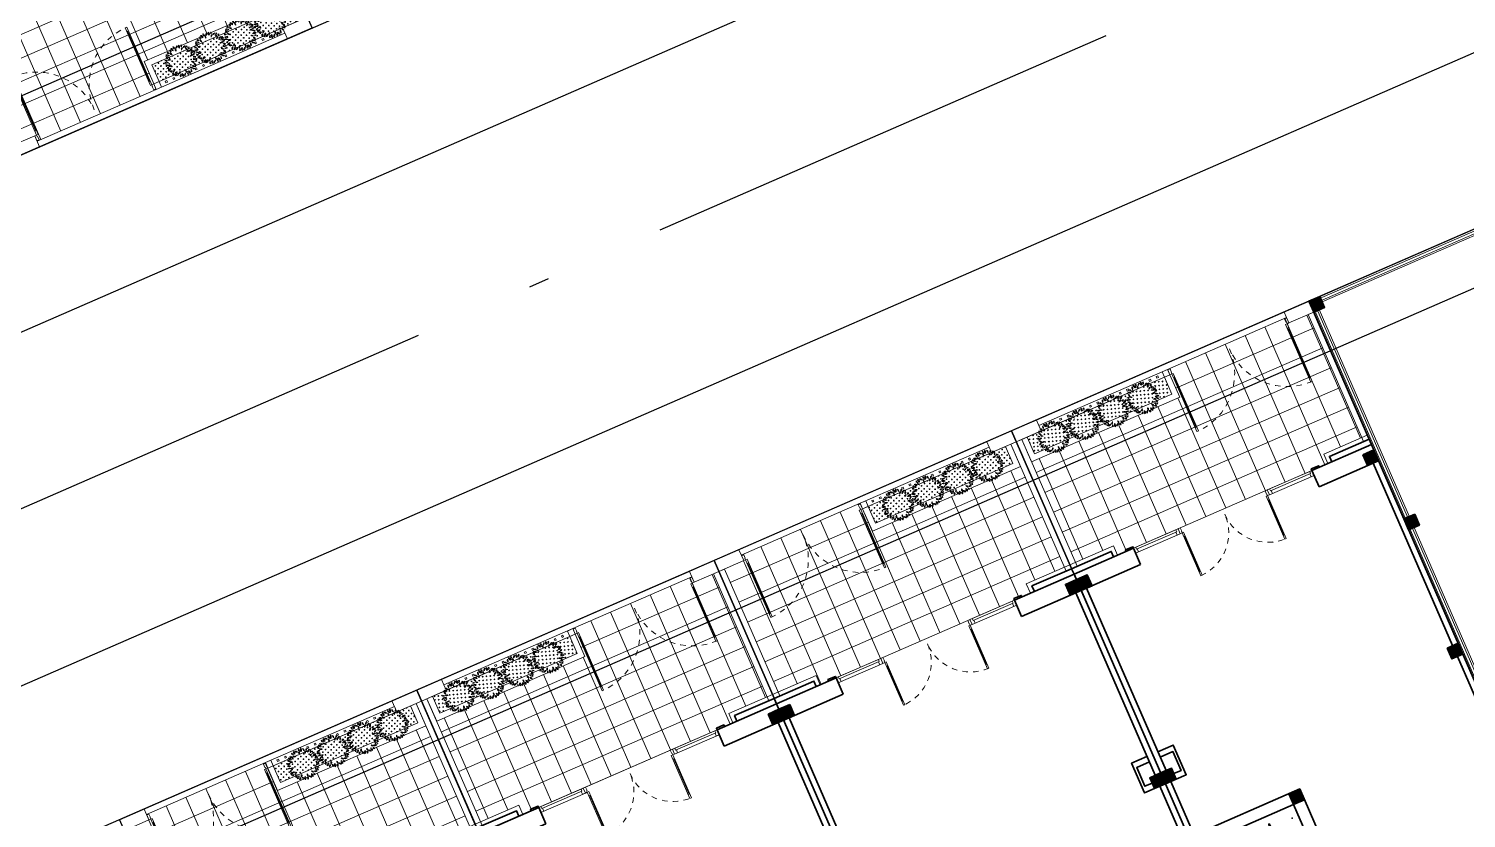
# Model space of a CAD drawing. Header units: millimetres. Extents: x 567980 to 569372, y 2065777 to 2066674.
# Drawn here: x 568802.2 to 568828.79, y 2066462.37 to 2066476.97 of the extents above; entities that cross this region are included whole.
import ezdxf

# ---------------------------------------------------------------- set-up
doc = ezdxf.new("R2010")
doc.units = ezdxf.units.MM
for name, pattern in [('ACAD_ISO10W100', [18.5, 12, -3, 0.5, -3]), ('CENTER', [3, 1.5, -0.5, 0.5, -0.5]), ('HIDDEN2', [0.1875, 0.125, -0.0625])]:
    doc.linetypes.add(name, pattern=pattern)
for name, color, linetype, lineweight in [('A-CAY', 76, 'Continuous', 13), ('A-COT VACH', 2, 'Continuous', 35), ('A-CUA', 25, 'Continuous', 5), ('A-HATCH', 251, 'Continuous', 5), ('A-NET THAY', 125, 'Continuous', 18), ('A-TUONG', 255, 'Continuous', 35), ('boDnv', 54, 'Continuous', 25), ('E-NoiThat', 32, 'Continuous', 9)]:
    doc.layers.add(name, color=color, linetype=linetype, lineweight=lineweight)
for name, color, linetype in [('A-NOITHAT', 252, 'Continuous'), ('ChiaLo', 128, 'CENTER'), ('datOlienke', 42, 'Continuous'), ('LogDg', 7, 'Continuous'), ('LoLK', 6, 'Continuous'), ('TimDg', 222, 'Continuous'), ('ViaHeS', 32, 'Continuous')]:
    doc.layers.add(name, color=color, linetype=linetype)
doc.styles.add('rms', font='romans.shx', dxfattribs={"width": 0.7, "bigfont": 'vns.shx'})
doc.linetypes.add('ADL', pattern='A,0.125,-0.15,["++",rms,S=0.5,R=0,X=0,Y=-0.2245],-1.35,1.125', length=2.75)

# ---------------------------------------------------------------- blocks, each defined once
blk = doc.blocks.new('NEN')
at = {"layer": 'boDnv', "color": 10, "linetype": 'ADL', "ltscale": 0.25}
for points in [[(116.663, 150.753), (122.733, 148.551), (135.807, 122.411), (133.753, 116.749), (-8.129, 54.905), (-13.649, 57.26), (-23.763, 84.693), (-21.221, 90.652)], [(156.672, 80.693), (146.026, 101.979), (139.956, 104.181), (-3.204, 41.78), (-5.746, 35.822), (2.49, 13.482), (8.01, 11.127), (154.618, 75.032)]]:
    blk.add_lwpolyline(points, close=True, dxfattribs=at)
at = {"layer": 'ChiaLo', "ltscale": 5}
for p, q in [((142.215, 68.535), (128.398, 100.234)), ((136.715, 66.137), (122.897, 97.836)), ((131.214, 63.74), (117.397, 95.439)), ((125.714, 61.342), (111.897, 93.041))]:
    blk.add_line(p, q, dxfattribs=at)
at = {"layer": 'datOlienke'}
for points in [[(116.629, 151.829), (123.449, 149.355), (136.893, 122.474), (134.546, 116.004), (-8.125, 53.816), (-14.438, 56.509), (-24.839, 84.72), (-21.985, 91.41)], [(157.758, 80.756), (146.742, 102.783), (139.922, 105.257), (-3.967, 42.538), (-6.821, 35.849), (1.701, 12.732), (8.014, 10.038), (155.411, 74.287)]]:
    blk.add_lwpolyline(points, close=True, dxfattribs=at)
at = {"layer": 'LogDg'}
for points in [[(-6.653, 51.185), (136.874, 113.746, 0.429738), (140.832, 124.658), (126.05, 154.214, 0.398858), (115.699, 157.969), (-24.481, 96.867, 0.397369), (-28.79, 86.766), (-17.356, 55.751, 0.431261)], [(-1.168, 12.049), (-9.545, 35.211, -0.395588), (-5.218, 45.265), (140.335, 108.71, -0.398858), (150.687, 104.955), (161.697, 82.941, -0.429738), (157.739, 72.029), (9.552, 7.436, -0.433088)]]:
    blk.add_lwpolyline(points, format="xyb", close=True, dxfattribs=at)
at = {"layer": 'LoLK'}
for points in [[(101.971, 123.623), (96.471, 121.225), (104.462, 102.891), (109.962, 105.289)], [(148.537, 99.194), (146.742, 102.783), (139.922, 105.257), (128.398, 100.234), (131.994, 91.984)], [(128.398, 100.234), (122.897, 97.836), (129.69, 82.252), (135.19, 84.65)], [(122.897, 97.836), (117.397, 95.439), (124.19, 79.855), (129.69, 82.252)], [(117.397, 95.439), (111.897, 93.041), (118.69, 77.458), (124.19, 79.855)], [(111.897, 93.041), (106.397, 90.644), (113.19, 75.06), (118.69, 77.458)]]:
    blk.add_lwpolyline(points, close=True, dxfattribs=at)
at = {"layer": 'TimDg', "linetype": 'ACAD_ISO10W100', "ltscale": 0.75}
blk.add_lwpolyline([(150.079, 116.23), (-16.139, 43.778)], dxfattribs=at)
at = {"layer": 'ViaHeS'}
for points in [[(116.629, 151.829), (123.449, 149.355), (136.893, 122.474), (134.546, 116.004), (-8.125, 53.816), (-14.438, 56.509), (-24.839, 84.72), (-21.985, 91.41)], [(157.758, 80.756), (146.742, 102.783), (139.922, 105.257), (-3.967, 42.538), (-6.821, 35.849), (1.701, 12.732), (8.014, 10.038), (155.411, 74.287)]]:
    blk.add_lwpolyline(points, close=True, dxfattribs=at)
blk = doc.blocks.new('NEN H01')
at = {"layer": 'datOlienke'}
blk.add_lwpolyline([(-2.11, 40), (3.153, 35.007), (4.737, 4.993), (0, 0), (-155.636, 0), (-160.347, 4.992), (-158.608, 35.008), (-153.319, 40)], close=True, dxfattribs=at)
at = {"layer": 'LoLK'}
blk.add_lwpolyline([(-26.818, 20), (-32.818, 20), (-32.818, 0), (-26.818, 0)], close=True, dxfattribs=at)
blk = doc.blocks.new('TRU CONG')
at = {"layer": 'A-NET THAY'}
blk.add_lwpolyline([(0, 0), (500, 0), (500, 220), (0, 220)], close=True, dxfattribs=at)
blk = doc.blocks.new('*U304')
for p, q in [((90, 1450), (50, 1450)), ((70, 100), (70, 1450)), ((3110, 1450), (3150, 1450)), ((3130, 100), (3130, 1450)), ((90, 100), (50, 100)), ((3110, 100), (3150, 100))]:
    blk.add_line(p, q)
for points in [[(50, 0), (90, 0), (90, 1550), (50, 1550)], [(3150, 0), (3110, 0), (3110, 1550), (3150, 1550)], [(0, -133), (60, -133), (60, -40), (50, -40), (50, 0), (0, 0)], [(3200, -133), (3140, -133), (3140, -40), (3150, -40), (3150, 0), (3200, 0)]]:
    blk.add_lwpolyline(points, close=True)
at = {"linetype": 'HIDDEN2'}
for centre, start, end in [((50, 0), 0, 90), ((3150, 0), 90, 180)]:
    blk.add_arc(centre, 1550, start, end, dxfattribs=at)
blk = doc.blocks.new('*U316')
at = {"layer": 'A-NET THAY'}
blk.add_lwpolyline([(-0.015, -0.015), (0.015, -0.015), (0.015, 0.015), (-0.015, 0.015)], close=True, dxfattribs=at)
blk = doc.blocks.new('*U317')
at = {"layer": 'A-NET THAY', "color": 0, "linetype": 'ByBlock', "lineweight": -2, "transparency": 16777216}
for p in [(0, 0), (0.15, 0), (0.3, 0), (0.45, 0), (0.6, 0), (0.75, 0), (0.9, 0), (1.05, 0), (1.2, 0), (1.35, 0), (1.5, 0), (1.65, 0), (1.8, 0), (1.95, 0), (2.1, 0), (2.25, 0)]:
    blk.add_blockref('*U316', p, dxfattribs=at)
blk = doc.blocks.new('mb-cay40')
at = {"color": 0, "linetype": 'ByBlock'}
for centre, radius, start, end in [((-542, 597), 98.1, 183.3189, 263.1904), ((-651, 494), 98.1, 3.3189, 83.1904), ((-554, 556), 69.9, 25.4537, 116.6852), ((-522, 648), 69.9, 205.4537, 296.6852), ((-427, 694), 54.1, 146.8151, 244.0193), ((-496, 675), 54.1, 326.8151, 64.0193), ((-390, 597), 66.9, 168.8066, 257.6391), ((-470, 545), 66.9, 348.8066, 77.6391), ((-300, 710), 100, 149.4737, 231.7586), ((-448, 683), 100, 329.4737, 51.7586), ((-231, 779), 98.1, 192.306, 259.6849), ((-344, 662), 98.1, 12.306, 79.6849), ((-148, 638), 79.7, 145.5248, 220.8327), ((-273, 631), 79.7, 325.5248, 40.8327), ((-136, 737), 62.9, 125.4093, 202.7101), ((-231, 764), 62.9, 305.4093, 22.7101), ((16, 684), 137, 133.8117, 194.3077), ((-211, 749), 137, 313.8117, 14.3077), ((113, 711), 137, 163.4642, 212.7906), ((49, 562), 68.8, 103.8914, 198.9039), ((-134, 676), 137, 343.4642, 32.7906), ((-33, 607), 68.8, 283.8914, 18.9039), ((138, 616), 80.6, 104.1004, 168.465), ((40, 710), 80.6, 284.1004, 348.465), ((230, 506), 141, 100.3005, 160.4476), ((72, 692), 141, 280.3005, 340.4476), ((260, 521), 76.9, 122.5817, 207.18), ((150, 551), 76.9, 302.5817, 27.18), ((-767, 152), 75.6, 44.2576, 108.5927), ((-736, 277), 75.6, 224.2576, 288.5927), ((-743, 226), 96, 30.9482, 110.5784), ((-695, 365), 96, 210.9482, 290.5784), ((-787, 176), 111, 280.8762, 345.4479), ((-659, 40), 111, 100.8762, 165.4479), ((-690, -39), 87.4, 54.9745, 151.3792), ((-716, 74), 87.4, 234.9745, 331.3792), ((-680, 301), 102, 69.7201, 135.6489), ((-718, 468), 102, 249.7201, 315.6489), ((-654, 503), 44.2, 163.4933, 274.4697), ((-693, 471), 44.2, 343.4933, 94.4697), ((-638, 119), 83.9, 60.5095, 129.292), ((-649, 257), 83.9, 240.5095, 309.292), ((-620, 357), 75.8, 22.5723, 98.3335), ((-561, 461), 75.8, 202.5723, 278.3335), ((213, 369), 79.6, 86.0282, 161.3698), ((143, 474), 79.6, 266.0282, 341.3698), ((159, -75), 77.3, 28.8072, 103.9199), ((208, 37), 77.3, 208.8072, 283.9199), ((243, 141), 78, 58.8748, 131.2135), ((232, 267), 78, 238.8748, 311.2135), ((320, 284), 110, 64.7353, 140.5781), ((282, 453), 110, 244.7353, 320.5781), ((314, -59), 90.4, 71.3712, 141.7535), ((272, 83), 90.4, 251.3712, 321.7535), ((300, 426), 53.5, 59.9815, 155.6676), ((278, 494), 53.5, 239.9815, 335.6676), ((293, 25), 97.6, 29.1952, 106.7189), ((350, 166), 97.6, 209.1952, 286.7189), ((359, 242), 79.1, 90.2529, 173.5221), ((280, 330), 79.1, 270.2529, 353.5221), ((344, 142), 53.6, 28.1981, 112.1918), ((371, 217), 53.6, 208.1981, 292.1918), ((-675, -123), 70, 71.8192, 140.0818), ((-707, -12), 70, 251.8192, 320.0818), ((-557, -163), 78, 113.4753, 203.456), ((-660, -123), 78, 293.4753, 23.456), ((-617, 21), 75, 267.1724, 337.2365), ((-551, -83), 75, 87.1724, 157.2365), ((-605, -147), 107, 271.6328, 352.0268), ((-496, -269), 107, 91.6328, 172.0268), ((-473, -294), 49.3, 76.5419, 193.4774), ((-509, -257), 49.3, 256.5419, 13.4774), ((-342, -221), 95.9, 122.8873, 186.7253), ((-489, -152), 95.9, 302.8873, 6.7253), ((-314, -281), 91.1, 159.117, 230.3606), ((-457, -318), 91.1, 339.117, 50.3606), ((-220, -348), 109, 122.117, 201.7275), ((-379, -297), 109, 302.117, 21.7275), ((-170, -364), 62.5, 129.7475, 206.0709), ((-267, -343), 62.5, 309.7475, 26.0709), ((-133, -236), 75.4, 148.7877, 221.5977), ((-253, -247), 75.4, 328.7877, 41.5977), ((-160, -372), 84.6, 5.3196, 80.419), ((-61, -281), 84.6, 185.3196, 260.419), ((100, -278), 148, 165.2071, 218.3217), ((-159, -332), 148, 345.2071, 38.3217), ((-19, -211), 70.3, 353.65, 74.6514), ((70, -151), 70.3, 173.65, 254.6514), ((110, -276), 64.3, 156.7754, 231.288), ((11, -301), 64.3, 336.7754, 51.288), ((113, -290), 96.7, 38.6962, 106.2415), ((162, -137), 96.7, 218.6962, 286.2415), ((133, -213), 116, 6.5487, 76.8911), ((275, -87), 116, 186.5487, 256.8911), ((243, -118), 50.7, 359.2557, 87.6287), ((296, -68), 50.7, 179.2557, 267.6287)]:
    blk.add_arc(centre, radius, start, end, dxfattribs=at)
blk = doc.blocks.new('*U310')
at = {"layer": 'A-CAY', "xscale": 0.0005, "yscale": 0.0005, "zscale": 0.0005, "rotation": 296.5718179110141}
blk.add_blockref('mb-cay40', (-0.044, -0.134), dxfattribs=at)
blk = doc.blocks.new('*U311')
at = {"layer": 'A-NET THAY', "color": 0, "linetype": 'ByBlock', "lineweight": -2, "transparency": 16777216}
for p in [(0, 0), (0.6, 0), (1.2, 0), (1.8, 0)]:
    blk.add_blockref('*U310', p, dxfattribs=at)
blk = doc.blocks.new('MBT1 A1')
at = {"layer": 'A-HATCH'}
h = blk.add_hatch(dxfattribs=at)
h.set_pattern_fill('SQRTMPLT', color=256, scale=0.4, pattern_type=2)
h.set_pattern_definition([(6e-15, (-410.51707, -66.48982), (-3e-17, 0.4), []), (90, (-410.51707, -66.48982), (-0.4, 0), [])])
h.paths.add_polyline_path([(5.89, -17.3), (5.12, -17.3), (5.12, -17.11), (4.95, -17.11), (4.95, -17.14), (4.8, -17.14), (4.8, -17.11), (1.2, -17.11), (1.2, -17.14), (1.05, -17.14), (1.05, -17.11), (0.88, -17.11), (0.88, -17.3), (0.11, -17.3), (0.11, -19.33), (3.1, -19.33), (3.1, -19.78), (3.1, -19.89), (5.5, -19.89), (5.5, -19.78), (5.89, -19.78)])
at = {"layer": 'A-HATCH', "true_color": 0x46cb3a}
h = blk.add_hatch(dxfattribs=at)
h.set_pattern_fill('CROSS', color=95, scale=0.2, angle=-63.4282, double=1)
h.set_pattern_definition([(296.571818, (-410.51707, -66.48982), (0.0670846797, -0.022352757), [0.025, -0.075]), (26.571818, (-410.522656, -66.50659), (0.022352757, 0.0670846797), [0.025, -0.075])])
h.paths.add_polyline_path([(2.99, -19.44), (0.22, -19.44), (0.22, -19.78), (2.99, -19.78)])
at = {"layer": 'A-NET THAY'}
for p, q in [((3.1, -19.89), (5.5, -19.89)), ((0.5, -20), (5.5, -20))]:
    blk.add_line(p, q, dxfattribs=at)
for points in [[(0.11, -19.78), (3.1, -19.78), (3.1, -19.33), (0.11, -19.33)], [(0.5, -19.89), (3.1, -19.89), (3.1, -19.78), (0.5, -19.78)], [(2.99, -19.89), (3.1, -19.89), (3.1, -19.78), (2.99, -19.78)]]:
    blk.add_lwpolyline(points, close=True, dxfattribs=at)
blk.add_lwpolyline([(2.99, -19.78), (2.99, -19.44), (0.22, -19.44), (0.22, -19.78)], dxfattribs=at)
at = {"layer": 'A-CUA', "extrusion": (0, 0, -1), "xscale": -0.0007500000000000044, "yscale": 0.0007500000000000044, "zscale": -0.0007500000000000044}
blk.add_blockref('*U304', (-3.1, -19.78), dxfattribs=at)
at = {"layer": 'A-NET THAY'}
for name, p in [('*U311', (0.67, -19.587)), ('*U317', (0.62, -19.835))]:
    blk.add_blockref(name, p, dxfattribs=at)
at = {"layer": 'A-NET THAY', "yscale": 0.001, "zscale": 0.001}
for p, xscale in [((0, -20), 0.001), ((6, -20), -0.001)]:
    blk.add_blockref('TRU CONG', p, dxfattribs=dict(at, xscale=xscale))
blk = doc.blocks.new('MBT1 B01')
at = {"layer": 'LoLK'}
blk.add_blockref('NEN H01', (0, 0), dxfattribs=at)
at = {"layer": 'LoLK', "xscale": -1}
blk.add_blockref('MBT1 A1', (-26.818, 20), dxfattribs=at)
blk = doc.blocks.new('NEN M01')
at = {"layer": 'datOlienke'}
blk.add_lwpolyline([(4.737, 4.993), (3.439, 29.587), (-1.824, 34.58), (-158.789, 34.58), (-164.078, 29.588), (-165.502, 4.992), (-160.791, 0), (0, 0)], close=True, dxfattribs=at)
at = {"layer": 'LoLK'}
for points in [[(-32.396, 34.58), (-38.396, 34.58), (-38.396, 17.58), (-32.396, 17.58)], [(-26.396, 34.58), (-32.396, 34.58), (-32.396, 17.58), (-26.396, 17.58)], [(-20.396, 34.58), (-26.396, 34.58), (-26.396, 17.58), (-20.396, 17.58)], [(-14.396, 34.58), (-20.396, 34.58), (-20.396, 17.58), (-14.396, 17.58)], [(3.65, 25.58), (3.439, 29.587), (-1.824, 34.58), (-14.396, 34.58), (-14.396, 25.58)]]:
    blk.add_lwpolyline(points, close=True, dxfattribs=at)
blk = doc.blocks.new('cot 220')
at = {"layer": 'A-COT VACH'}
h = blk.add_hatch(color=256, dxfattribs=at)
h.dxf.hatch_style = 1
h.paths.add_polyline_path([(110, 110), (-110, 110), (-110, -110), (110, -110)])
blk.add_lwpolyline([(-110, -110), (110, -110), (110, 110), (-110, 110)], close=True, dxfattribs=at)
blk = doc.blocks.new('AP11B2')
at = {"layer": 'A-NOITHAT'}
for p, q in [((558, 1417), (-568, 1417)), ((-435, 1392), (-435, 1442)), ((-385, 1392), (-385, 1442)), ((-335, 1442), (-385, 1442)), ((-335, 1392), (-385, 1392)), ((360, 1492), (-360, 1492)), ((-360, 1342), (-360, 1492)), ((360, 1342), (-360, 1342)), ((-335, 1392), (-335, 1442)), ((385, 1442), (335, 1442)), ((335, 1392), (335, 1442)), ((385, 1392), (335, 1392)), ((360, 1342), (360, 1492)), ((385, 1392), (385, 1442)), ((435, 1392), (435, 1442)), ((-725, 166), (-725, 1292)), ((725, 1292), (-725, 1292)), ((-695, 366), (-695, 1262)), ((695, 1262), (-695, 1262)), ((695, 366), (-695, 1262)), ((-695, 366), (695, 1262)), ((695, 366), (695, 1262)), ((725, 166), (725, 1292)), ((-850, 757), (-850, 857)), ((-750, 807), (-850, 807)), ((-750, 757), (-750, 857)), ((750, 757), (750, 857)), ((750, 807), (850, 807)), ((850, 757), (850, 857)), ((-360, 366), (-695, 366)), ((-420, 246), (-420, 366)), ((-360, 246), (-360, 366)), ((695, 366), (360, 366)), ((360, 246), (360, 366)), ((420, 246), (420, 366)), ((725, 166), (-725, 166)), ((-360, 246), (-420, 246)), ((417, 226), (-417, 226)), ((-417, 186), (-417, 226)), ((417, 186), (-417, 186)), ((417, 79), (-417, 79)), ((-417, 39), (-417, 79)), ((417, 39), (-417, 39)), ((-407, -67), (-407, 25)), ((-367, 25), (-407, 25)), ((-357, -15), (-357, 15)), ((0, 186), (0, 226)), ((0, 39), (0, 79)), ((357, -15), (357, 15)), ((420, 246), (360, 246)), ((407, 25), (367, 25)), ((407, -67), (407, 25)), ((417, 186), (417, 226)), ((417, 39), (417, 79)), ((-387, -77), (-397, -77)), ((-377, -67), (-377, -25)), ((-367, -25), (-377, -25)), ((377, -25), (367, -25)), ((377, -67), (377, -25)), ((397, -77), (387, -77))]:
    blk.add_line(p, q, dxfattribs=at)
for centre, start, end in [((-367, 15), 0, 90), ((367, 15), 90, 180), ((-397, -67), 180, 270), ((-387, -67), 270, 0), ((-367, -15), 270, 0), ((367, -15), 180, 270), ((387, -67), 180, 270), ((397, -67), 270, 0)]:
    blk.add_arc(centre, 10, start, end, dxfattribs=at)
for p in [(-900, 0), (900, 0)]:
    blk.add_point(p, dxfattribs=at)
blk = doc.blocks.new('*U305')
for p, q in [((90, -100), (50, -100)), ((70, -100), (70, -1050)), ((2310, -100), (2350, -100)), ((2330, -100), (2330, -1050)), ((90, -1050), (50, -1050)), ((2310, -1050), (2350, -1050))]:
    blk.add_line(p, q)
for points in [[(0, 133), (60, 133), (60, 40), (50, 40), (50, 0), (0, 0)], [(2400, 133), (2340, 133), (2340, 40), (2350, 40), (2350, 0), (2400, 0)], [(50, 0), (90, 0), (90, -1150), (50, -1150)], [(2350, 0), (2310, 0), (2310, -1150), (2350, -1150)]]:
    blk.add_lwpolyline(points, close=True)
at = {"linetype": 'HIDDEN2'}
for centre, start, end in [((50, 0), 270, 0), ((2350, 0), 180, 270)]:
    blk.add_arc(centre, 1150, start, end, dxfattribs=at)
blk = doc.blocks.new('cot gia md a1')
at = {"layer": 'A-NET THAY'}
blk.add_lwpolyline([(880, 0), (880, -190), (0, -190), (0, -110)], dxfattribs=at)
at = {"layer": 'A-TUONG'}
blk.add_lwpolyline([(800, 0), (800, -110), (0, -110), (0, 0)], dxfattribs=at)
blk = doc.blocks.new('phao cua chinh mb a1')
at = {"layer": 'A-TUONG'}
blk.add_lwpolyline([(0, 0), (0, -30), (-150, -30), (-150, 0)], dxfattribs=at)
blk = doc.blocks.new('*U326')
at = {"layer": 'A-NET THAY'}
blk.add_lwpolyline([(-0.015, -0.015), (0.015, -0.015), (0.015, 0.015), (-0.015, 0.015)], close=True, dxfattribs=at)
blk = doc.blocks.new('*U327')
at = {"layer": 'A-NET THAY', "color": 0, "linetype": 'ByBlock', "lineweight": -2, "transparency": 16777216}
for p in [(0, 0), (0.15, 0), (0.3, 0), (0.45, 0), (0.6, 0), (0.75, 0), (0.9, 0), (1.05, 0), (1.2, 0), (1.35, 0), (1.5, 0), (1.65, 0), (1.8, 0), (1.95, 0), (2.1, 0), (2.25, 0)]:
    blk.add_blockref('*U326', p, dxfattribs=at)
blk = doc.blocks.new('*U324')
at = {"layer": 'A-CAY', "xscale": 0.0005, "yscale": 0.0005, "zscale": 0.0005, "rotation": 296.5718179110141}
blk.add_blockref('mb-cay40', (-0.044, -0.134), dxfattribs=at)
blk = doc.blocks.new('*U325')
at = {"layer": 'A-NET THAY', "color": 0, "linetype": 'ByBlock', "lineweight": -2, "transparency": 16777216}
for p in [(0, 0), (0.6, 0), (1.2, 0), (1.8, 0)]:
    blk.add_blockref('*U324', p, dxfattribs=at)
blk = doc.blocks.new('*U303')
at = {"ltscale": 10}
for p, q in [((900, 0), (0, 0)), ((855, -60), (45, -60)), ((855, -100), (45, -100))]:
    blk.add_line(p, q, dxfattribs=at)
for points in [[(0, -100), (45, -100), (45, -60), (60, -60), (60, 0), (0, 0)], [(900, -100), (855, -100), (855, -60), (840, -60), (840, 0), (900, 0)]]:
    blk.add_lwpolyline(points, close=True, dxfattribs=at)
blk = doc.blocks.new('TBT A16N')
at = {"layer": 'A-HATCH'}
h = blk.add_hatch(dxfattribs=at)
h.set_pattern_fill('SQRTMPLT', color=256, scale=0.4, pattern_type=2)
h.set_pattern_definition([(0, (-410.51707, -74.21903), (0, 0.4), []), (90, (-410.51707, -74.21903), (-0.4, 2e-17), [])])
h.paths.add_polyline_path([(5.89, 14.3), (5.12, 14.3), (5.12, 14.11), (4.95, 14.11), (4.95, 14.14), (4.8, 14.14), (4.8, 14.11), (1.2, 14.11), (1.2, 14.14), (1.05, 14.14), (1.05, 14.11), (0.88, 14.11), (0.88, 14.3), (0.11, 14.3), (0.11, 16.33), (3.1, 16.33), (3.1, 16.78), (3.1, 16.89), (5.5, 16.89), (5.5, 16.78), (5.89, 16.78)])
at = {"layer": 'A-HATCH', "true_color": 0x46cb3a}
h = blk.add_hatch(dxfattribs=at)
h.set_pattern_fill('CROSS', color=95, scale=0.2, angle=-63.4282, double=1)
h.set_pattern_definition([(296.571818, (-410.51707, -74.219034), (0.0670846797, -0.022352757), [0.025, -0.075]), (26.571818, (-410.522656, -74.235805), (0.022352757, 0.0670846797), [0.025, -0.075])])
h.paths.add_polyline_path([(2.99, 16.44), (0.22, 16.44), (0.22, 16.78), (2.99, 16.78)])
at = {"layer": 'A-NET THAY'}
for p, q in [((0.5, 17), (5.5, 17)), ((3.1, 16.89), (5.5, 16.89)), ((1.2, 14.11), (4.8, 14.11))]:
    blk.add_line(p, q, dxfattribs=at)
for points in [[(0, 16.78), (0, 14.22), (0.11, 14.22), (0.11, 16.78)], [(0.11, 16.78), (3.1, 16.78), (3.1, 16.33), (0.11, 16.33)], [(0.5, 16.89), (3.1, 16.89), (3.1, 16.78), (0.5, 16.78)], [(2.99, 16.89), (3.1, 16.89), (3.1, 16.78), (2.99, 16.78)], [(6, 16.78), (6, 14.22), (5.89, 14.22), (5.89, 16.78)]]:
    blk.add_lwpolyline(points, close=True, dxfattribs=at)
blk.add_lwpolyline([(2.99, 16.78), (2.99, 16.44), (0.22, 16.44), (0.22, 16.78)], dxfattribs=at)
at = {"layer": 'A-TUONG'}
for p, q in [((0, 14.11), (0, 2)), ((0, 14.11), (1.2, 14.11)), ((1.2, 14.11), (1.2, 13.78)), ((4.8, 14.11), (4.8, 13.78)), ((4.8, 14.11), (6, 14.11)), ((6, 2), (6, 14.11)), ((0.11, 13.78), (0.11, 10.1)), ((0.11, 13.78), (1.2, 13.78)), ((5.89, 13.78), (4.8, 13.78)), ((5.89, 10.1), (5.89, 13.78)), ((0.11, 9.88), (0.11, 8.8)), ((5.89, 7.02), (5.89, 9.88))]:
    blk.add_line(p, q, dxfattribs=at)
for points in [[(0.22, 9.88), (0.42, 9.88), (0.42, 10.48), (0.11, 10.48)], [(0.22, 9.99), (0.365, 9.99), (0.365, 10.37), (0.11, 10.37)], [(1.57, 6.8), (2.24, 6.8), (2.24, 8.8), (0, 8.8), (0, 6.8), (0.67, 6.8)], [(1.57, 7.02), (2.02, 7.02), (2.02, 8.58), (0.22, 8.58), (0.22, 7.02), (0.67, 7.02)]]:
    blk.add_lwpolyline(points, dxfattribs=at)
at = {"layer": 'A-COT VACH', "xscale": -0.001, "yscale": 0.001, "zscale": 0.001, "rotation": 180}
for p in [(0.11, 13.89), (5.89, 13.89), (0.11, 9.99), (5.89, 9.99), (2.13, 8.69)]:
    blk.add_blockref('cot 220', p, dxfattribs=at)
at = {"layer": 'A-CUA', "extrusion": (0, 0, -1)}
for name, p, xscale, yscale, zscale, rotation in [('*U304', (-3.1, 16.78), 0.0007500000000000048, 0.0007500000000000048, -0.0007500000000000048, 180), ('*U305', (-2.1, 14.01), -0.0007500000000000049, 0.0007500000000000049, -0.0007500000000000049, 359.9999999834315)]:
    blk.add_blockref(name, p, dxfattribs=dict(at, xscale=xscale, yscale=yscale, zscale=zscale, rotation=rotation))
at = {"layer": 'A-CUA', "yscale": 0.001, "zscale": 0.001, "rotation": 180.0000000165686}
for p, xscale in [((1.2, 14.01), -0.001), ((4.8, 14.01), 0.001)]:
    blk.add_blockref('*U303', p, dxfattribs=dict(at, xscale=xscale))
at = {"layer": 'A-NET THAY', "yscale": 0.001, "zscale": 0.001, "rotation": 180}
for name, p, xscale in [('TRU CONG', (0, 17), -0.001), ('TRU CONG', (6, 17), 0.001), ('cot gia md a1', (0, 14.11), -0.001), ('phao cua chinh mb a1', (1.2, 14.11), -0.001), ('phao cua chinh mb a1', (4.8, 14.11), 0.001), ('cot gia md a1', (6, 14.11), 0.001)]:
    blk.add_blockref(name, p, dxfattribs=dict(at, xscale=xscale))
at = {"layer": 'A-NET THAY', "xscale": -1, "rotation": 180}
for name, p in [('*U325', (0.67, 16.587)), ('*U327', (0.62, 16.835))]:
    blk.add_blockref(name, p, dxfattribs=at)
at = {"layer": 'E-NoiThat', "xscale": 0.0008625000000000015, "yscale": 0.001, "zscale": 0.0008625000000000015, "rotation": 180}
blk.add_blockref('AP11B2', (1.12, 8.362), dxfattribs=at)
blk = doc.blocks.new('MBT1 MO1')
at = {"layer": 'LoLK'}
for name, p in [('NEN M01', (0, 0)), ('TBT A16N', (-32.396, 17.58)), ('TBT A16N', (-20.396, 17.58))]:
    blk.add_blockref(name, p, dxfattribs=at)
at = {"layer": 'LoLK', "xscale": -1}
for p in [(-32.396, 17.58), (-20.396, 17.58)]:
    blk.add_blockref('TBT A16N', p, dxfattribs=at)
blk = doc.blocks.new('rmg4')
at = {"layer": 'A-NET THAY'}
for points in [[(0, -15042), (0, -18046), (4007, -17835), (9000, -12571), (9000, 0), (0, 0), (0, -2000)], [(3786, -17816), (3993, -17805), (8970, -12559), (8970, -30), (30, -30), (30, -2000)], [(3783, -17766), (3971, -17756), (8920, -12539), (8920, -80), (80, -80), (80, -2000)], [(110, -15036), (110, -17930), (3957, -17727), (8890, -12527), (8890, -110), (110, -110), (110, -2000)]]:
    blk.add_lwpolyline(points, dxfattribs=at)
at = {"layer": 'A-COT VACH', "xscale": -1}
for p in [(4500, -110), (8890, -110)]:
    blk.add_blockref('cot 220', p, dxfattribs=at)
blk = doc.blocks.new('MB CONG KHU A')
at = {"layer": 'A-NET THAY', "xscale": 0.001, "yscale": 0.001, "zscale": 0.001, "rotation": 113.5516717732054}
blk.add_blockref('rmg4', (84.595, 223.033), dxfattribs=at)

msp = doc.modelspace()

# ---------------------------------------------------------------- block references
at = {"layer": 'boDnv'}
msp.add_blockref('NEN', (568697.481, 2066371.697), dxfattribs=at)

# ---------------------------------------------------------------- next in the draw order: block references
at = {"layer": 'LoLK', "rotation": 23.55167177439134}
msp.add_blockref('MBT1 B01', (568832.027, 2066487.702), dxfattribs=at)

# ---------------------------------------------------------------- next in the draw order: block references
msp.add_blockref('MBT1 MO1', (568852.892, 2066445.984), dxfattribs=at)

# ---------------------------------------------------------------- next in the draw order: block references
at = {"layer": 'LoLK'}
msp.add_blockref('MB CONG KHU A', (568744.879, 2066240.648), dxfattribs=at)

doc.saveas('drawing.dxf')
